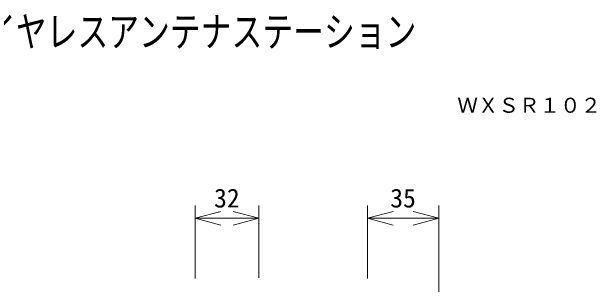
# Model space of a CAD drawing. Units: millimetres, scale not verified. Extents: x -63 to 62, y -56 to 57.
# Drawn here: x 3.1 to 60, y 30.2 to 56.8 of the extents above; entities that cross this region are included whole.
import ezdxf
from ezdxf.enums import TextEntityAlignment as Align

# ---------------------------------------------------------------- set-up
doc = ezdxf.new("R2010")
doc.units = ezdxf.units.MM
doc.header["$LTSCALE"] = 0.125
doc.layers.add('0-0_0', color=7, linetype='Continuous', lineweight=18)
doc.layers.add('0-4_SUNPO', color=7, linetype='Continuous', lineweight=18)
doc.layers.add('0-1_MOJI1', color=7, linetype='Continuous')
doc.layers.add('0-3_TOUROKU', color=7, linetype='Continuous')
doc.styles.add('ＭＳ ゴシック', font='')
doc.styles.get('ＭＳ ゴシック').set_extended_font_data('MS Gothic')

# ---------------------------------------------------------------- blocks, each defined once
blk = doc.blocks.new('_Open30')
at = {"layer": '0-0_0'}
blk.add_line((0, 0), (-1, 0), dxfattribs=at)
blk.add_lwpolyline([(-1, 0.26795), (0, 0), (-1, -0.26795)], dxfattribs=at)
blk = doc.blocks.new('D1')
at = {"layer": '0-4_SUNPO'}
for p, q in [((102.245, 218.2942), (102.2451, 225.4114)), ((109.185, 215.7214), (109.1851, 225.4113)), ((106.6851, 224.1614), (104.7451, 224.1614))]:
    blk.add_line(p, q, dxfattribs=at)
at = {"layer": '0-4_SUNPO', "xscale": 2.5, "yscale": 2.5}
for p, rotation in [((102.2451, 224.1614), 179.99905), ((109.1851, 224.1613), 359.99905)]:
    blk.add_blockref('_Open30', p, dxfattribs=dict(at, rotation=rotation))
at = {"layer": '0-4_SUNPO', "style": 'ＭＳ ゴシック'}
blk.add_text('35', height=1.833, rotation=359.999, dxfattribs=at).set_placement((104.4651, 224.6614), align=Align.BOTTOM_LEFT)
blk = doc.blocks.new('D2')
at = {"layer": '0-4_SUNPO'}
for p, q in [((85.4596, 218.2942), (85.4597, 225.4115)), ((91.6596, 218.3692), (91.6597, 225.4114)), ((89.1597, 224.1614), (87.9597, 224.1615))]:
    blk.add_line(p, q, dxfattribs=at)
at = {"layer": '0-4_SUNPO', "xscale": 2.5, "yscale": 2.5}
for p, rotation in [((85.4597, 224.1615), 179.99905), ((91.6597, 224.1614), 359.99905)]:
    blk.add_blockref('_Open30', p, dxfattribs=dict(at, rotation=rotation))
at = {"layer": '0-4_SUNPO', "style": 'ＭＳ ゴシック'}
blk.add_text('32', height=1.833, rotation=359.999, dxfattribs=at).set_placement((87.3095, 224.6615), align=Align.BOTTOM_LEFT)

msp = doc.modelspace()

# ---------------------------------------------------------------- block references
at = {"layer": '0-4_SUNPO'}
for name in ['D2', 'D1']:
    msp.add_blockref(name, (-64.5005, -187.4969), dxfattribs=at)

# ---------------------------------------------------------------- texts
at = {"layer": '0-1_MOJI1', "style": 'ＭＳ ゴシック', "width": 0.75}
msp.add_text('１．９ＧＨｚ帯デジタルワイヤレスアンテナステーション', height=2.933, dxfattribs=at).set_placement((-35.5005, 52.5031), align=Align.BOTTOM_LEFT)
at = {"layer": '0-3_TOUROKU', "style": 'ＭＳ ゴシック'}
msp.add_text('ＷＸＳＲ１０２', height=1.466, dxfattribs=at).set_placement((46.4994, 46.5031), align=Align.BOTTOM_LEFT)

doc.saveas('drawing.dxf')
